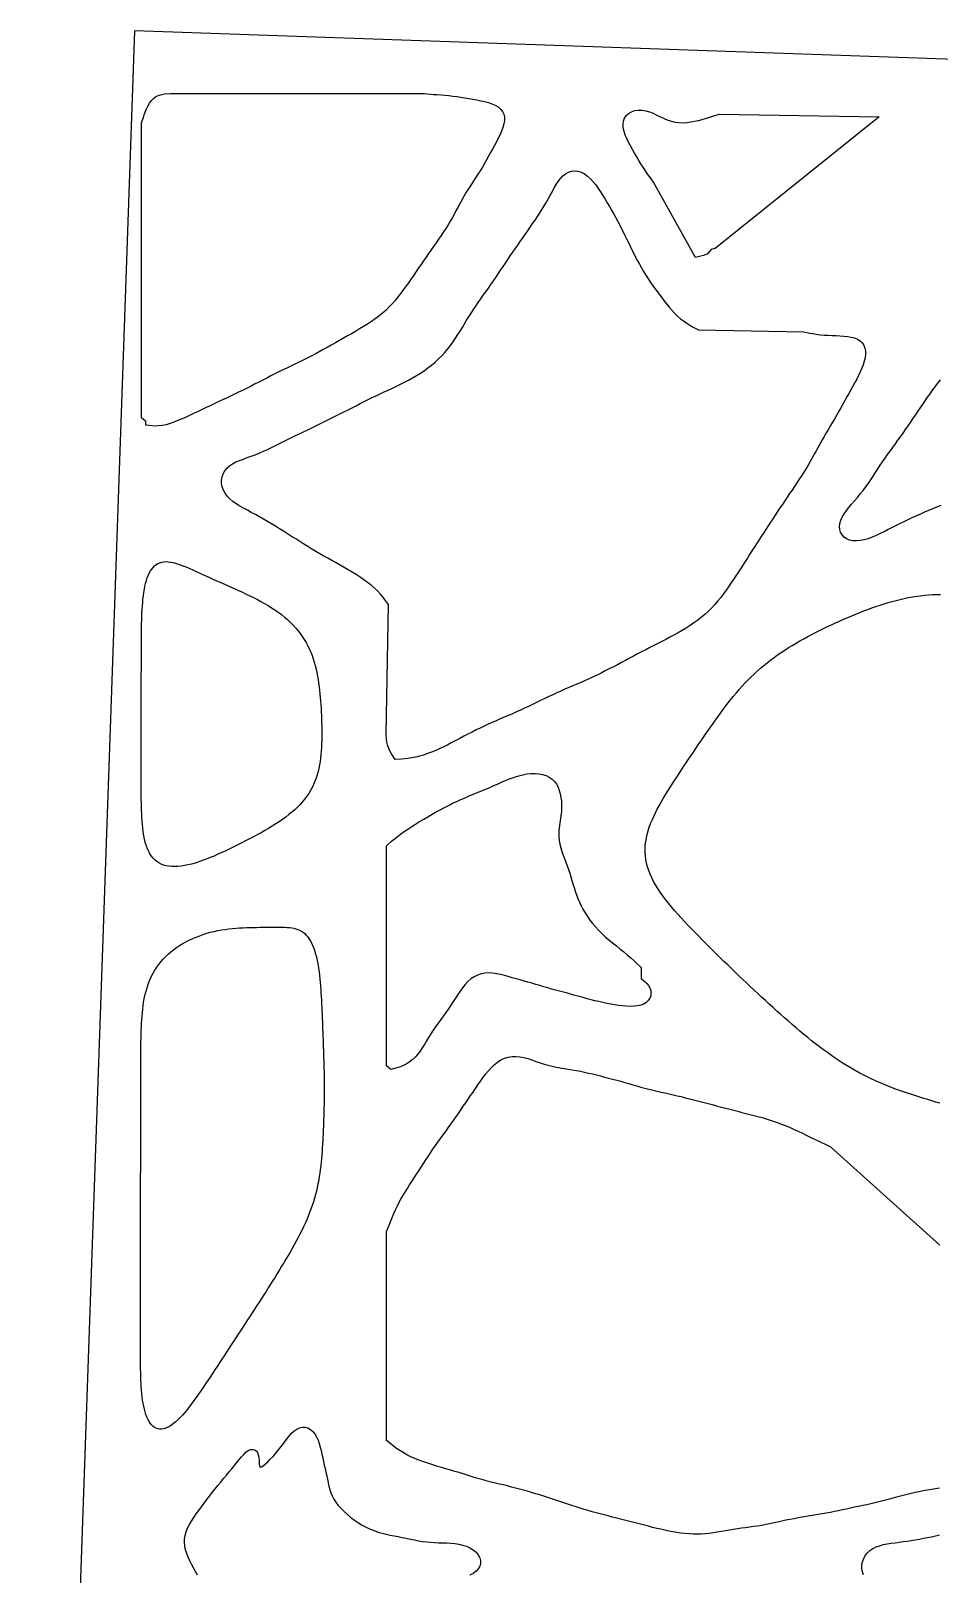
# Model space of a CAD drawing. Header units: metres. Extents: x 143 to 243, y 0 to 90.
# Drawn here: x 142.57 to 169.29, y 45.04 to 90.44 of the extents above; entities that cross this region are included whole.
import ezdxf

# ---------------------------------------------------------------- set-up
doc = ezdxf.new("R2010")
doc.units = ezdxf.units.M

msp = doc.modelspace()

# ---------------------------------------------------------------- linework, layer by layer
for points in [[(239.719, -0.362), (242.771, 87.047), (145.622, 90.439), (142.57, 3.031)], [(145.948, 78.838), (145.947, 78.944), (145.827, 79.051), (145.827, 87.742), (145.879, 87.895), (145.903, 87.966), (145.933, 88.049), (145.97, 88.144), (146.009, 88.228), (146.056, 88.311), (146.114, 88.386), (146.179, 88.452), (146.25, 88.505), (146.342, 88.544), (146.425, 88.571), (146.499, 88.587), (146.673, 88.594), (154.147, 88.594), (154.332, 88.578), (154.417, 88.571), (154.519, 88.563), (154.638, 88.554), (154.748, 88.544), (154.863, 88.533), (154.98, 88.52), (155.097, 88.505), (155.216, 88.488), (155.334, 88.468), (155.453, 88.448), (155.571, 88.428), (155.689, 88.407), (155.805, 88.385), (155.919, 88.36), (156.029, 88.331), (156.133, 88.297), (156.229, 88.254), (156.313, 88.202), (156.385, 88.14), (156.44, 88.068), (156.479, 87.987), (156.499, 87.897), (156.5, 87.802), (156.487, 87.701), (156.458, 87.598), (156.419, 87.493), (156.372, 87.387), (156.319, 87.281), (156.263, 87.175), (156.207, 87.068), (156.15, 86.962), (156.094, 86.856), (156.036, 86.75), (155.977, 86.644), (155.916, 86.538), (155.853, 86.432), (155.787, 86.326), (155.719, 86.22), (155.649, 86.114), (155.58, 86.008), (155.511, 85.902), (155.444, 85.796), (155.379, 85.69), (155.317, 85.584), (155.257, 85.478), (155.199, 85.372), (155.142, 85.266), (155.085, 85.16), (155.027, 85.054), (154.968, 84.947), (154.906, 84.841), (154.842, 84.735), (154.775, 84.629), (154.706, 84.523), (154.635, 84.418), (154.563, 84.312), (154.49, 84.206), (154.416, 84.1), (154.342, 83.994), (154.268, 83.888), (154.194, 83.782), (154.121, 83.676), (154.048, 83.57), (153.975, 83.464), (153.903, 83.358), (153.831, 83.252), (153.759, 83.146), (153.685, 83.041), (153.611, 82.935), (153.535, 82.829), (153.457, 82.724), (153.377, 82.62), (153.293, 82.517), (153.205, 82.417), (153.113, 82.319), (153.017, 82.224), (152.916, 82.134), (152.81, 82.047), (152.701, 81.965), (152.588, 81.886), (152.473, 81.812), (152.357, 81.74), (152.239, 81.669), (152.121, 81.599), (152.002, 81.531), (151.883, 81.463), (151.764, 81.395), (151.646, 81.326), (151.527, 81.259), (151.408, 81.192), (151.289, 81.126), (151.171, 81.061), (151.052, 80.996), (150.933, 80.933), (150.814, 80.872), (150.696, 80.811), (150.577, 80.75), (150.458, 80.692), (150.339, 80.634), (150.221, 80.578), (150.102, 80.521), (149.983, 80.464), (149.864, 80.406), (149.746, 80.348), (149.627, 80.288), (149.508, 80.226), (149.39, 80.164), (149.271, 80.102), (149.152, 80.041), (149.033, 79.981), (148.915, 79.921), (148.796, 79.863), (148.677, 79.806), (148.559, 79.75), (148.44, 79.694), (148.321, 79.638), (148.203, 79.581), (148.084, 79.524), (147.965, 79.468), (147.846, 79.412), (147.728, 79.356), (147.609, 79.3), (147.49, 79.244), (147.372, 79.189), (147.253, 79.133), (147.134, 79.078), (147.016, 79.024), (146.897, 78.972), (146.78, 78.925), (146.663, 78.884), (146.548, 78.852), (146.438, 78.828), (146.319, 78.817), (146.218, 78.813), (146.133, 78.815)], [(167.526, 87.911), (162.702, 84.037), (162.586, 84.004), (162.469, 83.866), (162.352, 83.833), (162.235, 83.801), (162.118, 83.768), (160.89, 85.984), (160.765, 86.151), (160.711, 86.228), (160.649, 86.32), (160.577, 86.427), (160.516, 86.526), (160.453, 86.63), (160.391, 86.735), (160.33, 86.841), (160.269, 86.948), (160.21, 87.055), (160.153, 87.162), (160.1, 87.269), (160.054, 87.375), (160.018, 87.481), (159.996, 87.584), (159.99, 87.684), (160.002, 87.78), (160.034, 87.867), (160.086, 87.945), (160.155, 88.01), (160.239, 88.061), (160.335, 88.095), (160.438, 88.111), (160.547, 88.109), (160.657, 88.09), (160.768, 88.058), (160.877, 88.014), (160.985, 87.963), (161.092, 87.91), (161.198, 87.859), (161.305, 87.814), (161.412, 87.779), (161.522, 87.754), (161.634, 87.74), (161.748, 87.738), (161.864, 87.746), (161.979, 87.76), (162.096, 87.782), (162.211, 87.807), (162.322, 87.835), (162.441, 87.87), (162.544, 87.901), (162.629, 87.928), (162.815, 87.993)], [(153.29, 69.005), (153.182, 69.168), (153.143, 69.241), (153.103, 69.325), (153.065, 69.431), (153.045, 69.515), (153.031, 69.588), (153.023, 69.75), (153.09, 73.566), (152.977, 73.721), (152.921, 73.791), (152.85, 73.872), (152.764, 73.965), (152.676, 74.048), (152.579, 74.131), (152.476, 74.213), (152.367, 74.293), (152.254, 74.37), (152.138, 74.445), (152.021, 74.518), (151.903, 74.588), (151.784, 74.657), (151.665, 74.725), (151.547, 74.791), (151.428, 74.857), (151.309, 74.923), (151.19, 74.99), (151.072, 75.057), (150.953, 75.126), (150.834, 75.196), (150.716, 75.269), (150.597, 75.343), (150.478, 75.418), (150.36, 75.493), (150.241, 75.569), (150.122, 75.645), (150.004, 75.719), (149.885, 75.793), (149.766, 75.865), (149.647, 75.936), (149.529, 76.006), (149.41, 76.075), (149.291, 76.142), (149.173, 76.208), (149.055, 76.272), (148.939, 76.335), (148.825, 76.398), (148.715, 76.461), (148.611, 76.526), (148.514, 76.596), (148.426, 76.67), (148.349, 76.749), (148.285, 76.835), (148.235, 76.927), (148.201, 77.023), (148.182, 77.121), (148.18, 77.22), (148.194, 77.317), (148.226, 77.41), (148.274, 77.496), (148.338, 77.574), (148.415, 77.643), (148.504, 77.704), (148.603, 77.756), (148.709, 77.802), (148.821, 77.844), (148.936, 77.885), (149.053, 77.927), (149.171, 77.971), (149.29, 78.019), (149.409, 78.071), (149.527, 78.127), (149.646, 78.184), (149.764, 78.243), (149.883, 78.301), (150.001, 78.359), (150.12, 78.417), (150.239, 78.474), (150.357, 78.531), (150.476, 78.588), (150.594, 78.646), (150.713, 78.705), (150.832, 78.764), (150.95, 78.822), (151.069, 78.88), (151.187, 78.938), (151.306, 78.996), (151.425, 79.054), (151.543, 79.113), (151.662, 79.171), (151.78, 79.23), (151.899, 79.291), (152.018, 79.351), (152.136, 79.412), (152.255, 79.472), (152.373, 79.532), (152.492, 79.592), (152.611, 79.65), (152.729, 79.706), (152.848, 79.762), (152.966, 79.818), (153.085, 79.873), (153.204, 79.929), (153.322, 79.986), (153.441, 80.044), (153.559, 80.103), (153.678, 80.165), (153.795, 80.23), (153.912, 80.297), (154.027, 80.367), (154.14, 80.442), (154.251, 80.522), (154.357, 80.605), (154.461, 80.694), (154.561, 80.786), (154.656, 80.883), (154.747, 80.982), (154.833, 81.084), (154.914, 81.187), (154.992, 81.292), (155.064, 81.397), (155.133, 81.502), (155.199, 81.607), (155.263, 81.713), (155.326, 81.818), (155.388, 81.924), (155.452, 82.029), (155.518, 82.134), (155.586, 82.24), (155.656, 82.345), (155.728, 82.45), (155.802, 82.556), (155.877, 82.661), (155.952, 82.766), (156.027, 82.872), (156.102, 82.977), (156.175, 83.082), (156.248, 83.188), (156.319, 83.293), (156.389, 83.398), (156.46, 83.504), (156.53, 83.609), (156.601, 83.714), (156.672, 83.82), (156.744, 83.925), (156.817, 84.03), (156.89, 84.136), (156.964, 84.241), (157.038, 84.346), (157.113, 84.452), (157.186, 84.557), (157.259, 84.662), (157.331, 84.768), (157.402, 84.873), (157.471, 84.978), (157.54, 85.084), (157.606, 85.189), (157.671, 85.295), (157.734, 85.4), (157.794, 85.506), (157.853, 85.611), (157.91, 85.715), (157.967, 85.818), (158.025, 85.917), (158.086, 86.011), (158.151, 86.098), (158.221, 86.174), (158.298, 86.237), (158.381, 86.284), (158.471, 86.314), (158.564, 86.323), (158.661, 86.312), (158.757, 86.281), (158.852, 86.232), (158.942, 86.167), (159.028, 86.089), (159.11, 86.001), (159.187, 85.905), (159.26, 85.805), (159.329, 85.701), (159.397, 85.596), (159.463, 85.489), (159.527, 85.383), (159.589, 85.276), (159.65, 85.169), (159.71, 85.063), (159.768, 84.956), (159.825, 84.85), (159.881, 84.743), (159.935, 84.636), (159.99, 84.53), (160.043, 84.423), (160.096, 84.317), (160.148, 84.21), (160.201, 84.104), (160.253, 83.997), (160.306, 83.891), (160.36, 83.784), (160.415, 83.677), (160.472, 83.571), (160.532, 83.464), (160.594, 83.357), (160.658, 83.251), (160.727, 83.144), (160.798, 83.037), (160.873, 82.93), (160.95, 82.824), (161.029, 82.718), (161.108, 82.613), (161.187, 82.51), (161.266, 82.409), (161.346, 82.311), (161.426, 82.218), (161.507, 82.13), (161.592, 82.048), (161.68, 81.972), (161.768, 81.904), (161.869, 81.837), (161.959, 81.781), (162.036, 81.736), (162.213, 81.644), (165.301, 81.59), (165.486, 81.548), (165.571, 81.533), (165.673, 81.517), (165.792, 81.501), (165.902, 81.492), (166.017, 81.484), (166.135, 81.479), (166.252, 81.474), (166.369, 81.469), (166.484, 81.462), (166.596, 81.45), (166.703, 81.431), (166.802, 81.404), (166.89, 81.367), (166.967, 81.319), (167.029, 81.26), (167.075, 81.189), (167.106, 81.109), (167.121, 81.02), (167.121, 80.925), (167.109, 80.825), (167.085, 80.723), (167.053, 80.618), (167.013, 80.513), (166.967, 80.407), (166.918, 80.302), (166.865, 80.196), (166.809, 80.091), (166.752, 79.985), (166.694, 79.88), (166.635, 79.775), (166.576, 79.669), (166.517, 79.564), (166.457, 79.458), (166.397, 79.353), (166.337, 79.248), (166.276, 79.142), (166.215, 79.037), (166.154, 78.931), (166.092, 78.826), (166.03, 78.721), (165.969, 78.615), (165.909, 78.51), (165.848, 78.405), (165.789, 78.299), (165.731, 78.194), (165.673, 78.088), (165.615, 77.983), (165.556, 77.878), (165.496, 77.772), (165.435, 77.667), (165.372, 77.562), (165.307, 77.456), (165.24, 77.351), (165.172, 77.246), (165.103, 77.14), (165.033, 77.035), (164.962, 76.93), (164.891, 76.825), (164.819, 76.719), (164.748, 76.614), (164.677, 76.509), (164.606, 76.403), (164.536, 76.298), (164.466, 76.193), (164.396, 76.088), (164.327, 75.982), (164.259, 75.877), (164.19, 75.772), (164.122, 75.667), (164.054, 75.561), (163.986, 75.456), (163.918, 75.351), (163.85, 75.245), (163.782, 75.14), (163.714, 75.035), (163.646, 74.93), (163.578, 74.824), (163.51, 74.719), (163.442, 74.614), (163.373, 74.509), (163.305, 74.403), (163.235, 74.298), (163.165, 74.193), (163.093, 74.088), (163.019, 73.982), (162.942, 73.877), (162.863, 73.773), (162.78, 73.67), (162.692, 73.568), (162.6, 73.469), (162.504, 73.372), (162.402, 73.279), (162.297, 73.189), (162.187, 73.103), (162.075, 73.022), (161.96, 72.943), (161.843, 72.869), (161.725, 72.797), (161.607, 72.729), (161.488, 72.663), (161.369, 72.6), (161.25, 72.538), (161.131, 72.477), (161.012, 72.417), (160.893, 72.357), (160.775, 72.297), (160.656, 72.235), (160.537, 72.172), (160.418, 72.109), (160.299, 72.045), (160.18, 71.982), (160.061, 71.918), (159.943, 71.855), (159.824, 71.792), (159.705, 71.73), (159.586, 71.669), (159.467, 71.608), (159.348, 71.548), (159.23, 71.489), (159.111, 71.433), (158.992, 71.378), (158.873, 71.324), (158.754, 71.272), (158.635, 71.221), (158.517, 71.171), (158.398, 71.12), (158.279, 71.069), (158.16, 71.017), (158.041, 70.963), (157.923, 70.909), (157.804, 70.853), (157.685, 70.796), (157.566, 70.738), (157.447, 70.68), (157.329, 70.623), (157.21, 70.567), (157.091, 70.512), (156.972, 70.458), (156.853, 70.405), (156.735, 70.352), (156.616, 70.3), (156.497, 70.249), (156.378, 70.197), (156.259, 70.145), (156.141, 70.092), (156.022, 70.039), (155.903, 69.985), (155.784, 69.929), (155.665, 69.872), (155.547, 69.812), (155.428, 69.751), (155.309, 69.689), (155.19, 69.626), (155.071, 69.563), (154.953, 69.501), (154.834, 69.44), (154.715, 69.381), (154.596, 69.325), (154.478, 69.272), (154.359, 69.222), (154.24, 69.177), (154.123, 69.136), (154.006, 69.101), (153.891, 69.072), (153.781, 69.049), (153.662, 69.031), (153.56, 69.02), (153.475, 69.012)], [(146.8, 65.852), (146.712, 65.854), (146.628, 65.863), (146.548, 65.878), (146.472, 65.9), (146.401, 65.928), (146.335, 65.963), (146.273, 66.005), (146.217, 66.052), (146.164, 66.106), (146.117, 66.165), (146.074, 66.23), (146.036, 66.3), (146.001, 66.374), (145.971, 66.453), (145.944, 66.536), (145.921, 66.623), (145.902, 66.713), (145.885, 66.805), (145.871, 66.9), (145.859, 66.997), (145.849, 67.096), (145.841, 67.197), (145.835, 67.298), (145.83, 67.401), (145.826, 67.504), (145.823, 67.609), (145.82, 67.713), (145.819, 67.818), (145.817, 67.924), (145.817, 68.029), (145.816, 68.135), (145.816, 68.241), (145.816, 68.346), (145.815, 68.452), (145.816, 68.558), (145.816, 68.664), (145.816, 68.77), (145.816, 68.876), (145.816, 68.982), (145.816, 69.088), (145.816, 69.194), (145.816, 69.3), (145.817, 69.406), (145.817, 69.512), (145.817, 69.618), (145.817, 69.724), (145.817, 69.83), (145.817, 69.936), (145.817, 70.042), (145.818, 70.148), (145.818, 70.254), (145.818, 70.36), (145.818, 70.466), (145.818, 70.572), (145.818, 70.678), (145.818, 70.784), (145.819, 70.89), (145.819, 70.996), (145.819, 71.102), (145.819, 71.208), (145.819, 71.314), (145.819, 71.42), (145.819, 71.526), (145.82, 71.632), (145.82, 71.738), (145.82, 71.844), (145.82, 71.95), (145.82, 72.056), (145.821, 72.162), (145.821, 72.268), (145.821, 72.374), (145.822, 72.48), (145.823, 72.586), (145.824, 72.691), (145.825, 72.797), (145.826, 72.902), (145.829, 73.008), (145.831, 73.112), (145.835, 73.217), (145.839, 73.32), (145.845, 73.423), (145.851, 73.525), (145.859, 73.626), (145.868, 73.725), (145.88, 73.822), (145.893, 73.917), (145.908, 74.01), (145.926, 74.099), (145.946, 74.186), (145.968, 74.268), (145.994, 74.346), (146.022, 74.419), (146.053, 74.487), (146.088, 74.55), (146.126, 74.607), (146.167, 74.657), (146.211, 74.702), (146.259, 74.739), (146.309, 74.769), (146.364, 74.793), (146.421, 74.81), (146.481, 74.82), (146.545, 74.824), (146.611, 74.821), (146.681, 74.812), (146.753, 74.798), (146.828, 74.778), (146.906, 74.754), (146.987, 74.725), (147.07, 74.693), (147.156, 74.658), (147.244, 74.62), (147.335, 74.58), (147.428, 74.537), (147.523, 74.494), (147.62, 74.449), (147.719, 74.404), (147.82, 74.358), (147.923, 74.311), (148.028, 74.264), (148.134, 74.217), (148.242, 74.169), (148.35, 74.122), (148.46, 74.073), (148.57, 74.024), (148.681, 73.975), (148.792, 73.924), (148.902, 73.872), (149.013, 73.82), (149.123, 73.766), (149.232, 73.71), (149.339, 73.652), (149.445, 73.593), (149.549, 73.532), (149.651, 73.468), (149.751, 73.403), (149.848, 73.335), (149.941, 73.265), (150.032, 73.193), (150.118, 73.119), (150.201, 73.042), (150.28, 72.963), (150.355, 72.881), (150.426, 72.798), (150.493, 72.713), (150.555, 72.625), (150.613, 72.536), (150.666, 72.444), (150.716, 72.351), (150.761, 72.257), (150.802, 72.161), (150.84, 72.064), (150.874, 71.965), (150.905, 71.865), (150.933, 71.765), (150.958, 71.663), (150.98, 71.561), (151, 71.458), (151.018, 71.354), (151.034, 71.25), (151.048, 71.145), (151.06, 71.04), (151.071, 70.935), (151.081, 70.83), (151.09, 70.724), (151.098, 70.619), (151.105, 70.513), (151.111, 70.407), (151.116, 70.301), (151.12, 70.195), (151.124, 70.09), (151.126, 69.984), (151.128, 69.879), (151.128, 69.773), (151.128, 69.668), (151.126, 69.563), (151.122, 69.459), (151.117, 69.355), (151.111, 69.252), (151.102, 69.149), (151.09, 69.047), (151.076, 68.946), (151.06, 68.846), (151.04, 68.747), (151.017, 68.649), (150.99, 68.552), (150.96, 68.457), (150.925, 68.364), (150.887, 68.272), (150.843, 68.181), (150.796, 68.093), (150.743, 68.007), (150.686, 67.922), (150.624, 67.839), (150.558, 67.758), (150.487, 67.679), (150.411, 67.602), (150.331, 67.527), (150.247, 67.453), (150.159, 67.381), (150.067, 67.311), (149.972, 67.241), (149.873, 67.174), (149.772, 67.107), (149.668, 67.042), (149.562, 66.977), (149.453, 66.914), (149.343, 66.851), (149.231, 66.789), (149.118, 66.728), (149.003, 66.667), (148.888, 66.607), (148.772, 66.548), (148.656, 66.49), (148.539, 66.432), (148.423, 66.376), (148.306, 66.321), (148.19, 66.267), (148.074, 66.215), (147.958, 66.165), (147.844, 66.118), (147.731, 66.073), (147.619, 66.031), (147.508, 65.993), (147.399, 65.958), (147.293, 65.928), (147.188, 65.902), (147.087, 65.881), (146.988, 65.866), (146.892, 65.856)], [(153.159, 59.888), (153.032, 59.995), (153.032, 66.463), (153.181, 66.599), (153.254, 66.66), (153.342, 66.73), (153.447, 66.811), (153.548, 66.883), (153.658, 66.957), (153.772, 67.031), (153.888, 67.105), (154.007, 67.178), (154.128, 67.25), (154.249, 67.322), (154.37, 67.392), (154.492, 67.461), (154.613, 67.528), (154.734, 67.592), (154.856, 67.655), (154.977, 67.715), (155.099, 67.772), (155.22, 67.827), (155.341, 67.88), (155.463, 67.931), (155.584, 67.981), (155.706, 68.03), (155.827, 68.08), (155.949, 68.131), (156.07, 68.184), (156.191, 68.237), (156.313, 68.291), (156.434, 68.344), (156.556, 68.395), (156.677, 68.443), (156.798, 68.487), (156.92, 68.525), (157.041, 68.555), (157.162, 68.578), (157.282, 68.592), (157.4, 68.595), (157.515, 68.587), (157.624, 68.567), (157.726, 68.533), (157.818, 68.487), (157.9, 68.428), (157.971, 68.358), (158.03, 68.277), (158.077, 68.188), (158.115, 68.093), (158.143, 67.992), (158.164, 67.889), (158.177, 67.784), (158.183, 67.679), (158.183, 67.573), (158.176, 67.467), (158.164, 67.361), (158.149, 67.255), (158.132, 67.149), (158.117, 67.043), (158.105, 66.937), (158.099, 66.831), (158.101, 66.725), (158.112, 66.619), (158.131, 66.513), (158.158, 66.407), (158.191, 66.3), (158.228, 66.194), (158.269, 66.087), (158.309, 65.981), (158.348, 65.874), (158.386, 65.768), (158.421, 65.661), (158.455, 65.555), (158.486, 65.449), (158.516, 65.342), (158.548, 65.236), (158.581, 65.129), (158.618, 65.023), (158.659, 64.916), (158.704, 64.81), (158.754, 64.703), (158.81, 64.597), (158.872, 64.491), (158.94, 64.386), (159.013, 64.282), (159.092, 64.18), (159.177, 64.08), (159.268, 63.982), (159.365, 63.886), (159.467, 63.791), (159.573, 63.699), (159.683, 63.607), (159.793, 63.518), (159.903, 63.429), (160.01, 63.342), (160.11, 63.258), (160.215, 63.168), (160.303, 63.09), (160.375, 63.024), (160.524, 62.881), (160.524, 62.557), (160.645, 62.466), (160.69, 62.417), (160.737, 62.356), (160.782, 62.283), (160.804, 62.208), (160.812, 62.13), (160.804, 62.052), (160.777, 61.978), (160.733, 61.912), (160.673, 61.855), (160.599, 61.81), (160.513, 61.777), (160.416, 61.755), (160.312, 61.744), (160.203, 61.741), (160.09, 61.746), (159.976, 61.756), (159.86, 61.77), (159.744, 61.788), (159.628, 61.808), (159.512, 61.83), (159.396, 61.854), (159.28, 61.88), (159.164, 61.907), (159.048, 61.936), (158.932, 61.966), (158.817, 61.998), (158.701, 62.03), (158.585, 62.061), (158.469, 62.093), (158.353, 62.125), (158.237, 62.156), (158.121, 62.188), (158.005, 62.22), (157.889, 62.252), (157.773, 62.286), (157.657, 62.32), (157.541, 62.355), (157.425, 62.389), (157.309, 62.422), (157.193, 62.455), (157.077, 62.487), (156.962, 62.52), (156.846, 62.552), (156.73, 62.584), (156.614, 62.617), (156.498, 62.649), (156.382, 62.679), (156.266, 62.703), (156.151, 62.72), (156.038, 62.727), (155.925, 62.721), (155.816, 62.7), (155.71, 62.664), (155.61, 62.613), (155.515, 62.548), (155.426, 62.471), (155.343, 62.384), (155.267, 62.29), (155.196, 62.191), (155.128, 62.089), (155.061, 61.985), (154.994, 61.88), (154.926, 61.775), (154.855, 61.67), (154.781, 61.565), (154.705, 61.46), (154.627, 61.354), (154.55, 61.249), (154.475, 61.144), (154.403, 61.039), (154.334, 60.934), (154.269, 60.829), (154.206, 60.725), (154.145, 60.621), (154.082, 60.521), (154.017, 60.423), (153.946, 60.33), (153.871, 60.245), (153.788, 60.167), (153.7, 60.099), (153.61, 60.042), (153.507, 59.994), (153.415, 59.957), (153.336, 59.93)], [(146.523, 49.325), (146.465, 49.309), (146.409, 49.301), (146.355, 49.302), (146.303, 49.311), (146.253, 49.328), (146.206, 49.354), (146.162, 49.387), (146.12, 49.428), (146.081, 49.476), (146.045, 49.531), (146.012, 49.593), (145.982, 49.66), (145.954, 49.733), (145.93, 49.811), (145.908, 49.893), (145.889, 49.979), (145.872, 50.069), (145.857, 50.161), (145.845, 50.256), (145.834, 50.354), (145.825, 50.453), (145.818, 50.554), (145.812, 50.656), (145.807, 50.759), (145.803, 50.863), (145.8, 50.967), (145.798, 51.072), (145.796, 51.177), (145.795, 51.283), (145.794, 51.389), (145.794, 51.494), (145.793, 51.6), (145.793, 51.706), (145.793, 51.812), (145.793, 51.918), (145.793, 52.024), (145.793, 52.13), (145.793, 52.236), (145.793, 52.342), (145.793, 52.448), (145.794, 52.554), (145.794, 52.66), (145.794, 52.766), (145.794, 52.872), (145.794, 52.978), (145.794, 53.084), (145.795, 53.19), (145.795, 53.296), (145.795, 53.402), (145.795, 53.508), (145.795, 53.614), (145.795, 53.72), (145.795, 53.826), (145.795, 53.932), (145.796, 54.038), (145.796, 54.144), (145.796, 54.25), (145.796, 54.356), (145.796, 54.462), (145.796, 54.568), (145.797, 54.674), (145.797, 54.78), (145.797, 54.886), (145.797, 54.992), (145.797, 55.098), (145.797, 55.204), (145.797, 55.31), (145.798, 55.416), (145.798, 55.522), (145.798, 55.628), (145.798, 55.734), (145.798, 55.84), (145.798, 55.946), (145.798, 56.052), (145.799, 56.158), (145.799, 56.264), (145.799, 56.37), (145.799, 56.476), (145.799, 56.582), (145.799, 56.687), (145.799, 56.793), (145.8, 56.899), (145.8, 57.005), (145.8, 57.111), (145.8, 57.217), (145.8, 57.323), (145.8, 57.429), (145.8, 57.535), (145.801, 57.641), (145.801, 57.747), (145.801, 57.853), (145.801, 57.959), (145.801, 58.065), (145.801, 58.171), (145.801, 58.277), (145.802, 58.383), (145.802, 58.489), (145.802, 58.595), (145.802, 58.701), (145.802, 58.807), (145.802, 58.913), (145.802, 59.019), (145.803, 59.125), (145.803, 59.231), (145.803, 59.337), (145.803, 59.443), (145.803, 59.549), (145.803, 59.655), (145.804, 59.761), (145.804, 59.867), (145.804, 59.973), (145.804, 60.079), (145.805, 60.185), (145.805, 60.291), (145.806, 60.397), (145.807, 60.503), (145.808, 60.609), (145.809, 60.715), (145.811, 60.82), (145.814, 60.926), (145.817, 61.031), (145.821, 61.136), (145.826, 61.241), (145.832, 61.346), (145.84, 61.45), (145.849, 61.554), (145.86, 61.657), (145.873, 61.759), (145.888, 61.861), (145.906, 61.962), (145.926, 62.062), (145.95, 62.16), (145.977, 62.257), (146.007, 62.353), (146.041, 62.447), (146.079, 62.54), (146.121, 62.63), (146.167, 62.719), (146.217, 62.806), (146.271, 62.89), (146.33, 62.972), (146.393, 63.051), (146.46, 63.128), (146.531, 63.202), (146.606, 63.274), (146.686, 63.342), (146.768, 63.408), (146.855, 63.471), (146.944, 63.53), (147.037, 63.587), (147.132, 63.64), (147.23, 63.69), (147.33, 63.737), (147.433, 63.78), (147.537, 63.82), (147.642, 63.857), (147.748, 63.89), (147.856, 63.92), (147.963, 63.946), (148.072, 63.969), (148.18, 63.989), (148.288, 64.006), (148.395, 64.02), (148.502, 64.032), (148.608, 64.042), (148.712, 64.049), (148.815, 64.055), (148.917, 64.059), (149.017, 64.062), (149.115, 64.064), (149.211, 64.066), (149.305, 64.067), (149.396, 64.068), (149.485, 64.069), (149.572, 64.07), (149.657, 64.07), (149.739, 64.071), (149.818, 64.071), (149.895, 64.071), (149.97, 64.07), (150.042, 64.068), (150.111, 64.064), (150.178, 64.058), (150.243, 64.049), (150.305, 64.038), (150.365, 64.023), (150.422, 64.004), (150.477, 63.981), (150.529, 63.954), (150.578, 63.921), (150.625, 63.883), (150.67, 63.84), (150.712, 63.792), (150.751, 63.738), (150.788, 63.679), (150.823, 63.615), (150.855, 63.545), (150.884, 63.472), (150.912, 63.393), (150.937, 63.311), (150.96, 63.225), (150.981, 63.136), (150.999, 63.044), (151.017, 62.949), (151.032, 62.852), (151.046, 62.753), (151.059, 62.653), (151.07, 62.551), (151.08, 62.448), (151.089, 62.345), (151.097, 62.24), (151.104, 62.135), (151.111, 62.03), (151.117, 61.925), (151.122, 61.819), (151.128, 61.713), (151.132, 61.607), (151.137, 61.501), (151.141, 61.395), (151.145, 61.289), (151.149, 61.183), (151.153, 61.077), (151.157, 60.971), (151.161, 60.865), (151.165, 60.759), (151.168, 60.653), (151.172, 60.547), (151.176, 60.441), (151.179, 60.335), (151.183, 60.229), (151.186, 60.123), (151.189, 60.017), (151.191, 59.911), (151.194, 59.804), (151.196, 59.698), (151.197, 59.592), (151.198, 59.486), (151.199, 59.38), (151.199, 59.274), (151.199, 59.168), (151.198, 59.062), (151.196, 58.956), (151.194, 58.85), (151.192, 58.744), (151.189, 58.638), (151.186, 58.532), (151.183, 58.426), (151.179, 58.32), (151.175, 58.214), (151.171, 58.108), (151.166, 58.002), (151.161, 57.897), (151.155, 57.791), (151.149, 57.685), (151.143, 57.579), (151.135, 57.473), (151.127, 57.367), (151.118, 57.261), (151.108, 57.155), (151.097, 57.049), (151.084, 56.943), (151.07, 56.837), (151.054, 56.732), (151.036, 56.626), (151.016, 56.52), (150.994, 56.414), (150.969, 56.308), (150.942, 56.203), (150.913, 56.097), (150.881, 55.992), (150.846, 55.886), (150.809, 55.78), (150.769, 55.675), (150.727, 55.569), (150.683, 55.464), (150.636, 55.358), (150.587, 55.253), (150.536, 55.147), (150.483, 55.042), (150.429, 54.937), (150.373, 54.831), (150.315, 54.726), (150.256, 54.621), (150.196, 54.515), (150.135, 54.41), (150.073, 54.305), (150.01, 54.2), (149.946, 54.094), (149.882, 53.989), (149.817, 53.884), (149.752, 53.779), (149.686, 53.673), (149.62, 53.568), (149.554, 53.463), (149.487, 53.358), (149.42, 53.252), (149.353, 53.147), (149.286, 53.042), (149.218, 52.937), (149.15, 52.832), (149.082, 52.727), (149.013, 52.621), (148.945, 52.516), (148.876, 52.411), (148.807, 52.306), (148.738, 52.201), (148.669, 52.095), (148.6, 51.99), (148.531, 51.885), (148.462, 51.78), (148.393, 51.675), (148.324, 51.57), (148.255, 51.465), (148.186, 51.36), (148.117, 51.255), (148.048, 51.15), (147.979, 51.046), (147.911, 50.942), (147.842, 50.838), (147.774, 50.735), (147.705, 50.633), (147.637, 50.532), (147.569, 50.432), (147.501, 50.334), (147.433, 50.237), (147.366, 50.143), (147.298, 50.051), (147.231, 49.963), (147.163, 49.877), (147.097, 49.796), (147.03, 49.72), (146.964, 49.648), (146.898, 49.582), (146.833, 49.521), (146.769, 49.468), (146.706, 49.421), (146.644, 49.381), (146.582, 49.349)]]:
    msp.add_lwpolyline(points, close=True)
for points in [[(169.335, 76.478), (169.216, 76.429), (169.097, 76.379), (168.979, 76.328), (168.86, 76.277), (168.741, 76.226), (168.622, 76.174), (168.503, 76.119), (168.384, 76.064), (168.265, 76.006), (168.146, 75.947), (168.027, 75.888), (167.908, 75.827), (167.789, 75.766), (167.67, 75.706), (167.551, 75.648), (167.432, 75.593), (167.314, 75.542), (167.196, 75.499), (167.08, 75.465), (166.966, 75.442), (166.855, 75.432), (166.751, 75.437), (166.654, 75.458), (166.567, 75.495), (166.493, 75.547), (166.434, 75.612), (166.391, 75.688), (166.365, 75.771), (166.358, 75.86), (166.369, 75.951), (166.396, 76.043), (166.438, 76.137), (166.494, 76.231), (166.56, 76.325), (166.634, 76.42), (166.714, 76.517), (166.797, 76.615), (166.882, 76.716), (166.967, 76.818), (167.049, 76.922), (167.129, 77.026), (167.207, 77.131), (167.28, 77.236), (167.351, 77.342), (167.42, 77.447), (167.488, 77.553), (167.557, 77.658), (167.626, 77.763), (167.698, 77.869), (167.772, 77.974), (167.847, 78.079), (167.924, 78.185), (168.001, 78.29), (168.077, 78.396), (168.153, 78.501), (168.227, 78.606), (168.3, 78.712), (168.373, 78.817), (168.445, 78.922), (168.517, 79.028), (168.59, 79.133), (168.662, 79.239), (168.734, 79.344), (168.806, 79.449), (168.877, 79.555), (168.948, 79.66), (169.02, 79.764), (169.093, 79.868), (169.168, 79.97), (169.245, 80.071), (169.325, 80.169)], [(169.312, 58.895), (169.193, 58.928), (169.074, 58.963), (168.955, 58.998), (168.837, 59.033), (168.718, 59.07), (168.599, 59.107), (168.48, 59.145), (168.361, 59.185), (168.242, 59.225), (168.124, 59.267), (168.005, 59.31), (167.886, 59.355), (167.767, 59.402), (167.649, 59.451), (167.53, 59.501), (167.412, 59.554), (167.293, 59.609), (167.175, 59.667), (167.056, 59.727), (166.938, 59.789), (166.82, 59.854), (166.702, 59.922), (166.585, 59.992), (166.467, 60.065), (166.35, 60.14), (166.233, 60.218), (166.117, 60.298), (166, 60.38), (165.884, 60.465), (165.769, 60.552), (165.653, 60.641), (165.538, 60.731), (165.423, 60.823), (165.309, 60.917), (165.195, 61.012), (165.081, 61.108), (164.967, 61.206), (164.854, 61.304), (164.741, 61.403), (164.628, 61.504), (164.515, 61.604), (164.403, 61.706), (164.29, 61.808), (164.178, 61.911), (164.066, 62.014), (163.955, 62.118), (163.843, 62.222), (163.732, 62.326), (163.621, 62.431), (163.51, 62.536), (163.399, 62.642), (163.289, 62.747), (163.179, 62.853), (163.069, 62.959), (162.959, 63.066), (162.85, 63.172), (162.741, 63.279), (162.633, 63.386), (162.525, 63.493), (162.418, 63.6), (162.311, 63.707), (162.205, 63.814), (162.101, 63.921), (161.997, 64.028), (161.895, 64.135), (161.794, 64.242), (161.695, 64.349), (161.598, 64.457), (161.504, 64.564), (161.413, 64.671), (161.325, 64.778), (161.24, 64.885), (161.16, 64.992), (161.084, 65.099), (161.013, 65.206), (160.948, 65.313), (160.888, 65.419), (160.834, 65.526), (160.786, 65.633), (160.744, 65.739), (160.71, 65.846), (160.682, 65.952), (160.661, 66.058), (160.647, 66.165), (160.639, 66.271), (160.639, 66.377), (160.645, 66.483), (160.657, 66.589), (160.675, 66.695), (160.699, 66.8), (160.728, 66.906), (160.763, 67.012), (160.802, 67.117), (160.845, 67.223), (160.892, 67.329), (160.943, 67.434), (160.996, 67.54), (161.053, 67.645), (161.112, 67.75), (161.173, 67.856), (161.235, 67.961), (161.3, 68.067), (161.366, 68.172), (161.432, 68.277), (161.5, 68.382), (161.569, 68.488), (161.638, 68.593), (161.707, 68.698), (161.778, 68.804), (161.848, 68.909), (161.919, 69.014), (161.99, 69.119), (162.061, 69.224), (162.132, 69.33), (162.204, 69.435), (162.275, 69.539), (162.347, 69.644), (162.419, 69.749), (162.491, 69.853), (162.563, 69.957), (162.636, 70.061), (162.709, 70.165), (162.783, 70.267), (162.857, 70.37), (162.932, 70.472), (163.008, 70.573), (163.085, 70.673), (163.163, 70.772), (163.242, 70.87), (163.323, 70.967), (163.405, 71.062), (163.489, 71.157), (163.574, 71.249), (163.662, 71.341), (163.751, 71.43), (163.842, 71.518), (163.935, 71.604), (164.03, 71.688), (164.128, 71.77), (164.227, 71.851), (164.328, 71.929), (164.431, 72.006), (164.535, 72.081), (164.641, 72.154), (164.749, 72.225), (164.859, 72.294), (164.969, 72.362), (165.081, 72.429), (165.194, 72.494), (165.308, 72.557), (165.423, 72.619), (165.539, 72.68), (165.655, 72.74), (165.772, 72.799), (165.889, 72.856), (166.006, 72.913), (166.124, 72.969), (166.242, 73.023), (166.361, 73.077), (166.479, 73.13), (166.598, 73.181), (166.717, 73.232), (166.835, 73.281), (166.954, 73.329), (167.073, 73.376), (167.192, 73.421), (167.311, 73.465), (167.43, 73.506), (167.549, 73.547), (167.667, 73.585), (167.786, 73.621), (167.905, 73.655), (168.024, 73.686), (168.143, 73.715), (168.262, 73.742), (168.381, 73.766), (168.5, 73.788), (168.619, 73.807), (168.737, 73.823), (168.856, 73.836), (168.975, 73.847), (169.094, 73.855), (169.213, 73.859), (169.332, 73.861)], [(169.298, 47.568), (169.179, 47.549), (169.06, 47.53), (168.941, 47.508), (168.822, 47.486), (168.703, 47.462), (168.584, 47.437), (168.466, 47.41), (168.347, 47.381), (168.228, 47.351), (168.109, 47.321), (167.99, 47.289), (167.871, 47.256), (167.752, 47.224), (167.633, 47.193), (167.514, 47.162), (167.396, 47.134), (167.277, 47.106), (167.158, 47.08), (167.039, 47.054), (166.92, 47.03), (166.801, 47.004), (166.682, 46.978), (166.564, 46.953), (166.445, 46.927), (166.326, 46.901), (166.207, 46.877), (166.088, 46.853), (165.969, 46.831), (165.851, 46.811), (165.732, 46.791), (165.613, 46.772), (165.494, 46.753), (165.375, 46.734), (165.256, 46.714), (165.138, 46.693), (165.019, 46.67), (164.9, 46.647), (164.781, 46.622), (164.662, 46.595), (164.543, 46.569), (164.425, 46.543), (164.306, 46.518), (164.187, 46.494), (164.068, 46.473), (163.949, 46.453), (163.83, 46.436), (163.712, 46.42), (163.593, 46.404), (163.474, 46.389), (163.355, 46.372), (163.236, 46.353), (163.118, 46.333), (162.999, 46.312), (162.88, 46.291), (162.761, 46.271), (162.642, 46.253), (162.524, 46.237), (162.405, 46.226), (162.286, 46.219), (162.167, 46.215), (162.049, 46.216), (161.93, 46.221), (161.811, 46.23), (161.692, 46.243), (161.574, 46.26), (161.455, 46.28), (161.336, 46.303), (161.217, 46.329), (161.099, 46.357), (160.98, 46.386), (160.861, 46.415), (160.742, 46.445), (160.624, 46.475), (160.505, 46.505), (160.386, 46.534), (160.268, 46.565), (160.149, 46.595), (160.03, 46.626), (159.912, 46.657), (159.793, 46.688), (159.674, 46.719), (159.555, 46.749), (159.437, 46.78), (159.318, 46.811), (159.199, 46.842), (159.081, 46.875), (158.962, 46.908), (158.843, 46.943), (158.725, 46.979), (158.606, 47.017), (158.487, 47.056), (158.369, 47.095), (158.25, 47.135), (158.131, 47.175), (158.013, 47.215), (157.894, 47.255), (157.775, 47.294), (157.657, 47.332), (157.538, 47.369), (157.419, 47.405), (157.301, 47.441), (157.182, 47.475), (157.063, 47.508), (156.945, 47.541), (156.826, 47.572), (156.707, 47.602), (156.589, 47.632), (156.47, 47.661), (156.351, 47.689), (156.233, 47.717), (156.114, 47.746), (155.995, 47.776), (155.877, 47.808), (155.758, 47.841), (155.639, 47.876), (155.521, 47.913), (155.402, 47.95), (155.284, 47.987), (155.165, 48.024), (155.046, 48.059), (154.928, 48.095), (154.809, 48.13), (154.69, 48.165), (154.572, 48.2), (154.453, 48.235), (154.334, 48.272), (154.216, 48.311), (154.097, 48.351), (153.979, 48.394), (153.862, 48.441), (153.745, 48.494), (153.63, 48.552), (153.52, 48.613), (153.401, 48.69), (153.3, 48.759), (153.215, 48.821), (153.03, 48.968), (153.03, 55.118), (153.097, 55.282), (153.128, 55.358), (153.164, 55.448), (153.208, 55.554), (153.25, 55.651), (153.296, 55.753), (153.346, 55.858), (153.399, 55.962), (153.456, 56.067), (153.516, 56.172), (153.579, 56.277), (153.645, 56.382), (153.711, 56.488), (153.778, 56.593), (153.846, 56.698), (153.914, 56.803), (153.982, 56.908), (154.05, 57.014), (154.118, 57.119), (154.187, 57.224), (154.256, 57.329), (154.327, 57.434), (154.398, 57.54), (154.471, 57.645), (154.545, 57.75), (154.62, 57.855), (154.696, 57.96), (154.772, 58.065), (154.848, 58.17), (154.924, 58.275), (154.998, 58.381), (155.072, 58.486), (155.146, 58.591), (155.218, 58.696), (155.29, 58.801), (155.361, 58.906), (155.433, 59.011), (155.505, 59.117), (155.576, 59.222), (155.647, 59.327), (155.72, 59.432), (155.793, 59.537), (155.869, 59.641), (155.946, 59.743), (156.027, 59.842), (156.112, 59.936), (156.202, 60.022), (156.298, 60.099), (156.398, 60.164), (156.502, 60.215), (156.612, 60.25), (156.724, 60.268), (156.839, 60.271), (156.956, 60.26), (157.073, 60.236), (157.192, 60.204), (157.31, 60.165), (157.429, 60.124), (157.548, 60.083), (157.666, 60.045), (157.785, 60.011), (157.904, 59.981), (158.022, 59.956), (158.141, 59.934), (158.26, 59.914), (158.379, 59.895), (158.497, 59.876), (158.616, 59.855), (158.735, 59.833), (158.853, 59.808), (158.972, 59.781), (159.091, 59.752), (159.21, 59.723), (159.328, 59.693), (159.447, 59.662), (159.566, 59.631), (159.684, 59.6), (159.803, 59.569), (159.922, 59.537), (160.041, 59.504), (160.159, 59.471), (160.278, 59.436), (160.397, 59.402), (160.516, 59.368), (160.634, 59.336), (160.753, 59.305), (160.872, 59.275), (160.99, 59.247), (161.109, 59.221), (161.228, 59.195), (161.347, 59.169), (161.465, 59.142), (161.584, 59.114), (161.703, 59.085), (161.822, 59.055), (161.94, 59.025), (162.059, 58.994), (162.178, 58.964), (162.297, 58.933), (162.415, 58.903), (162.534, 58.872), (162.653, 58.841), (162.772, 58.81), (162.89, 58.778), (163.009, 58.746), (163.128, 58.715), (163.247, 58.684), (163.365, 58.654), (163.484, 58.624), (163.603, 58.594), (163.722, 58.564), (163.84, 58.534), (163.959, 58.502), (164.078, 58.468), (164.197, 58.432), (164.316, 58.394), (164.434, 58.355), (164.553, 58.314), (164.672, 58.27), (164.791, 58.223), (164.909, 58.175), (165.028, 58.123), (165.146, 58.07), (165.264, 58.014), (165.381, 57.956), (165.496, 57.898), (165.606, 57.843), (165.725, 57.785), (165.827, 57.736), (165.912, 57.695), (166.097, 57.61), (169.31, 54.717)], [(147.474, 45.008), (147.415, 45.114), (147.356, 45.221), (147.3, 45.328), (147.246, 45.434), (147.197, 45.541), (147.155, 45.648), (147.121, 45.754), (147.098, 45.86), (147.088, 45.966), (147.091, 46.072), (147.108, 46.178), (147.139, 46.284), (147.182, 46.389), (147.235, 46.495), (147.296, 46.6), (147.363, 46.705), (147.435, 46.81), (147.51, 46.915), (147.587, 47.02), (147.665, 47.125), (147.743, 47.23), (147.824, 47.335), (147.905, 47.44), (147.987, 47.544), (148.071, 47.647), (148.155, 47.749), (148.239, 47.849), (148.323, 47.948), (148.405, 48.044), (148.484, 48.139), (148.559, 48.232), (148.631, 48.322), (148.7, 48.408), (148.766, 48.49), (148.831, 48.563), (148.896, 48.625), (148.961, 48.672), (149.026, 48.701), (149.088, 48.709), (149.144, 48.697), (149.193, 48.664), (149.232, 48.613), (149.26, 48.549), (149.278, 48.477), (149.285, 48.403), (149.287, 48.333), (149.287, 48.272), (149.291, 48.225), (149.302, 48.197), (149.324, 48.188), (149.358, 48.199), (149.405, 48.229), (149.466, 48.278), (149.536, 48.342), (149.613, 48.418), (149.693, 48.504), (149.774, 48.597), (149.854, 48.695), (149.933, 48.795), (150.008, 48.895), (150.082, 48.993), (150.155, 49.086), (150.231, 49.171), (150.308, 49.243), (150.389, 49.302), (150.471, 49.342), (150.556, 49.362), (150.64, 49.361), (150.721, 49.339), (150.797, 49.297), (150.865, 49.237), (150.925, 49.162), (150.976, 49.076), (151.018, 48.981), (151.053, 48.881), (151.082, 48.778), (151.107, 48.673), (151.131, 48.567), (151.154, 48.461), (151.178, 48.354), (151.202, 48.248), (151.227, 48.142), (151.25, 48.037), (151.273, 47.932), (151.295, 47.829), (151.315, 47.727), (151.337, 47.628), (151.362, 47.53), (151.394, 47.434), (151.433, 47.339), (151.483, 47.244), (151.542, 47.151), (151.613, 47.058), (151.695, 46.967), (151.785, 46.877), (151.882, 46.789), (151.985, 46.705), (152.092, 46.626), (152.203, 46.551), (152.316, 46.483), (152.431, 46.421), (152.548, 46.366), (152.666, 46.319), (152.784, 46.278), (152.902, 46.244), (153.021, 46.215), (153.14, 46.189), (153.258, 46.166), (153.377, 46.143), (153.496, 46.12), (153.614, 46.095), (153.733, 46.07), (153.852, 46.044), (153.97, 46.021), (154.089, 46.001), (154.208, 45.986), (154.326, 45.975), (154.445, 45.968), (154.564, 45.964), (154.682, 45.961), (154.801, 45.959), (154.92, 45.953), (155.038, 45.941), (155.155, 45.923), (155.271, 45.895), (155.382, 45.858), (155.487, 45.809), (155.583, 45.75), (155.665, 45.681), (155.731, 45.604), (155.778, 45.523), (155.801, 45.438), (155.801, 45.353), (155.777, 45.271), (155.731, 45.194), (155.665, 45.124), (155.582, 45.061), (155.486, 45.006)], [(167.059, 45.014), (167.029, 45.107), (167.015, 45.205), (167.017, 45.303), (167.035, 45.401), (167.068, 45.495), (167.116, 45.583), (167.179, 45.662), (167.253, 45.732), (167.339, 45.79), (167.434, 45.838), (167.537, 45.876), (167.646, 45.906), (167.759, 45.929), (167.875, 45.948), (167.992, 45.964), (168.111, 45.98), (168.23, 45.996), (168.349, 46.013), (168.468, 46.031), (168.587, 46.051), (168.706, 46.071), (168.825, 46.092), (168.944, 46.115), (169.063, 46.14), (169.182, 46.167), (169.301, 46.195)]]:
    msp.add_lwpolyline(points)

doc.saveas('drawing.dxf')
